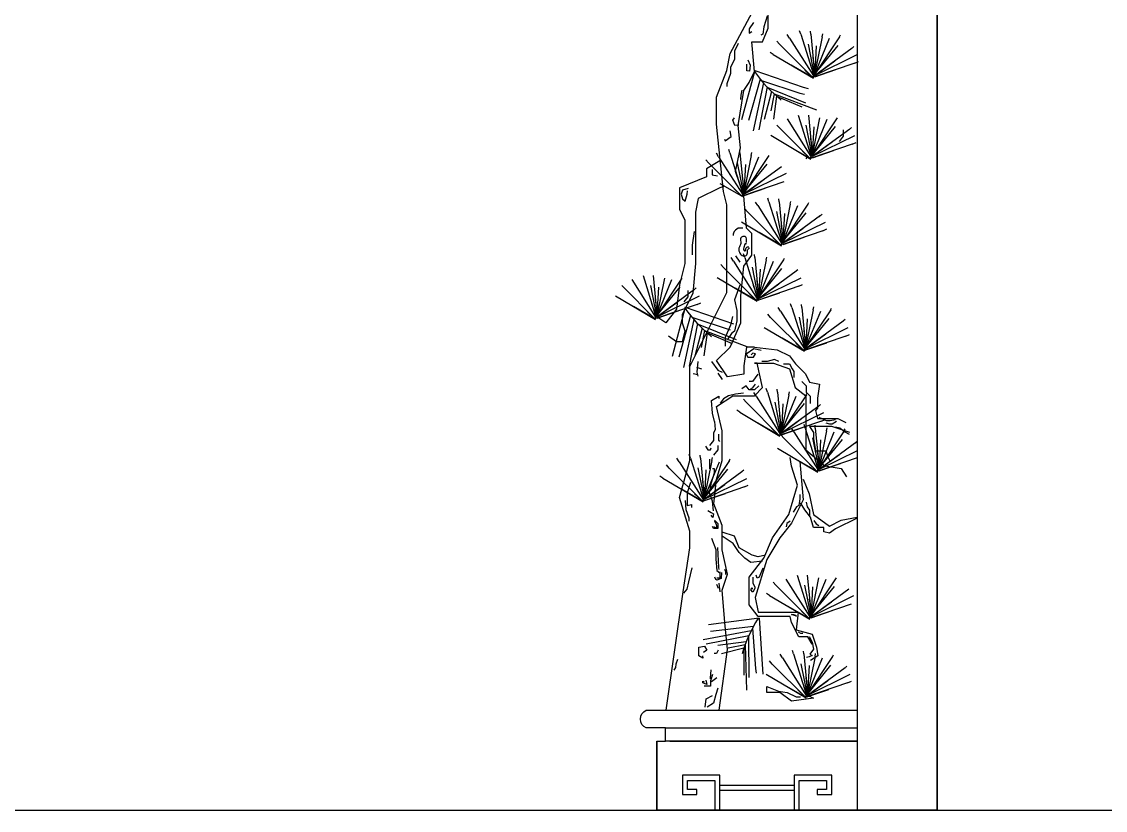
# Model space of a CAD drawing. Extents: x -66030 to 95157, y -13132 to 45879.
# Drawn here: x 23166 to 25316, y 39315 to 40879 of the extents above; entities that cross this region are included whole.
import ezdxf

# ---------------------------------------------------------------- set-up
doc = ezdxf.new("R2010")
doc.units = 0
doc.header["$LTSCALE"] = 100
doc.header["$MEASUREMENT"] = 0
for name, color, linetype in [('3', 11, 'CONTINUOUS'), ('4', 121, 'CONTINUOUS'), ('6', 6, 'CONTINUOUS'), ('7', 105, 'CONTINUOUS')]:
    doc.layers.add(name, color=color, linetype=linetype)

msp = doc.modelspace()

# ---------------------------------------------------------------- linework, layer by layer
at = {"layer": '3', "linetype": 'ByBlock'}
for p, q in [((24645.4, 40890), (24639.1, 40869.2)), ((24618.1, 40877.8), (24609.5, 40864.9)), ((24609.5, 40864.9), (24609.5, 40856.3)), ((24609.5, 40856.3), (24614.9, 40859.5)), ((24637.1, 40854.6), (24632.9, 40852.5)), ((24689.7, 40846.7), (24685.2, 40853.8)), ((24689.7, 40846.7), (24737, 40772.1)), ((24712.1, 40854.2), (24709.7, 40861.3)), ((24712.1, 40854.2), (24737, 40774.6)), ((24732, 40854.2), (24731.5, 40860.1)), ((24732, 40854.2), (24739.5, 40777.1)), ((24789.2, 40849.2), (24739.5, 40774.6)), ((24754.4, 40849.2), (24739.5, 40774.6)), ((24754.4, 40849.2), (24755.7, 40855)), ((24788.9, 40848.9), (24791, 40852.9)), ((24587.9, 40835.8), (24580.4, 40820.7)), ((24669.8, 40834.3), (24664.4, 40840.5)), ((24669.8, 40834.3), (24737, 40767.2)), ((24726.6, 40834.7), (24738.9, 40773.1)), ((24785.3, 40832), (24737.2, 40772.8)), ((24768.7, 40845.9), (24739.5, 40774.6)), ((24814.1, 40826.8), (24739.5, 40772.1)), ((24742.7, 40831.1), (24739.7, 40775.9)), ((24817.6, 40829.9), (24811.6, 40824.8)), ((24580.4, 40804.6), (24572.8, 40788.4)), ((24580.4, 40820.7), (24580.4, 40804.6)), ((24607.3, 40803.5), (24611.6, 40792.7)), ((24657.3, 40814.4), (24651.4, 40818.4)), ((24657.3, 40814.4), (24737, 40767.2)), ((24736, 40807.9), (24739, 40785.8)), ((24823.4, 40813.3), (24739.5, 40772.1)), ((24572.8, 40788.4), (24572.8, 40776.6)), ((24620.8, 40782.3), (24594.7, 40684.3)), ((24605.2, 40781.9), (24605.2, 40794.9)), ((24610.5, 40780.9), (24605.2, 40781.9)), ((24611.6, 40792.7), (24610.5, 40780.9)), ((24620.8, 40782.3), (24716.7, 40749.4)), ((24735.4, 40768.6), (24692.8, 40793.1)), ((24720.3, 40783.1), (24733.6, 40770.4)), ((24729.1, 40799.4), (24736, 40778.6)), ((24781.1, 40783.4), (24739.3, 40769.2)), ((24819.1, 40797), (24739.5, 40769.6)), ((24779.8, 40801.2), (24742.7, 40774)), ((24819.1, 40797), (24826.7, 40800.3)), ((24572.8, 40776.6), (24565.3, 40756.1)), ((24631.5, 40765.5), (24608.2, 40682.9)), ((24634.2, 40762.3), (24710.3, 40737.4)), ((24737.2, 40771), (24736, 40771)), ((24737.2, 40772.8), (24736.3, 40770.4)), ((24736.3, 40770.4), (24736.3, 40769.2)), ((24736.3, 40769.2), (24737.2, 40769.2)), ((24737.2, 40775.3), (24737.2, 40772.8)), ((24737.2, 40769.2), (24737.2, 40771)), ((24738.7, 40770.4), (24737.2, 40768.9)), ((24739.3, 40774.6), (24738.4, 40771.6)), ((24738.4, 40771.6), (24738.7, 40770.4)), ((24565.3, 40756.1), (24565.3, 40750.7)), ((24595.4, 40743.2), (24593.3, 40733.5)), ((24637.8, 40758), (24617.8, 40662.9)), ((24645.1, 40750), (24628.6, 40665)), ((24654.3, 40740.6), (24639.7, 40685.4)), ((24646.4, 40748.6), (24721.7, 40718.3)), ((24716.7, 40749.4), (24726.5, 40746.4)), ((24593.3, 40733.5), (24592.2, 40724.9)), ((24659.2, 40735.9), (24652.6, 40702.5)), ((24664.2, 40731.5), (24657.9, 40685.9)), ((24659.2, 40735.9), (24743.1, 40704.1)), ((24664.2, 40731.5), (24713.9, 40710.5)), ((24710.3, 40737.4), (24719.5, 40735.2)), ((24577.1, 40683.9), (24580.4, 40688.2)), ((24581.4, 40673.2), (24577.1, 40683.9)), ((24589, 40674.2), (24581.4, 40673.2)), ((24684.8, 40686.2), (24732.1, 40611.6)), ((24707.2, 40693.7), (24732.1, 40614.1)), ((24721.8, 40674.2), (24734, 40612.6)), ((24727.1, 40693.7), (24734.6, 40616.6)), ((24749.5, 40688.7), (24734.6, 40614.1)), ((24784.4, 40688.7), (24734.6, 40614.1)), ((24763.8, 40685.4), (24734.6, 40614.1)), ((24573.9, 40651.6), (24571.7, 40662.4)), ((24652.5, 40653.9), (24732.1, 40606.6)), ((24664.9, 40673.8), (24732.1, 40606.6)), ((24780.4, 40671.5), (24732.4, 40612.3)), ((24809.3, 40666.3), (24734.6, 40611.6)), ((24818.5, 40652.8), (24734.6, 40611.6)), ((24737.8, 40670.6), (24734.9, 40615.4)), ((24796.4, 40664.4), (24796.4, 40651.9)), ((24812.8, 40669.4), (24806.7, 40664.3)), ((24560.9, 40646.2), (24562, 40643)), ((24562, 40643), (24573.9, 40651.6)), ((24730.6, 40608.1), (24687.9, 40632.6)), ((24724.2, 40638.9), (24731.2, 40618.1)), ((24731.2, 40647.3), (24734.2, 40625.3)), ((24814.3, 40636.5), (24734.6, 40609.1)), ((24775, 40640.7), (24737.8, 40613.5)), ((24796.4, 40651.9), (24788, 40641.4)), ((24814.3, 40636.5), (24821.9, 40639.8)), ((24549.1, 40611.4), (24544.7, 40618.4)), ((24549.1, 40611.4), (24596.4, 40536.8)), ((24571.5, 40618.9), (24569.2, 40626)), ((24571.5, 40618.9), (24596.4, 40539.3)), ((24591.4, 40618.9), (24590.9, 40624.8)), ((24591.4, 40618.9), (24598.9, 40541.8)), ((24648.7, 40613.9), (24598.9, 40539.3)), ((24613.9, 40613.9), (24598.9, 40539.3)), ((24628.1, 40610.6), (24598.9, 40539.3)), ((24613.9, 40613.9), (24615.1, 40619.6)), ((24715.4, 40622.6), (24728.7, 40609.9)), ((24723, 40607.2), (24725.1, 40611.1)), ((24732.4, 40610.5), (24731.2, 40610.5)), ((24732.4, 40612.3), (24731.5, 40609.9)), ((24731.5, 40609.9), (24731.5, 40608.7)), ((24732.4, 40614.7), (24732.4, 40612.3)), ((24732.4, 40608.7), (24732.4, 40610.5)), ((24733.9, 40609.9), (24732.4, 40608.4)), ((24734.5, 40614.1), (24733.6, 40611.1)), ((24733.6, 40611.1), (24733.9, 40609.9)), ((24776.2, 40622.9), (24734.5, 40608.7)), ((24529.2, 40599), (24523.8, 40605.1)), ((24529.2, 40599), (24596.4, 40531.8)), ((24586.1, 40599.4), (24598.3, 40537.8)), ((24644.8, 40596.7), (24596.7, 40537.5)), ((24673.6, 40591.5), (24598.9, 40536.8)), ((24602.1, 40595.8), (24599.2, 40540.6)), ((24731.5, 40608.7), (24732.4, 40608.7)), ((24536.3, 40585.9), (24536.3, 40575.4)), ((24536.3, 40575.4), (24546.7, 40573.4)), ((24595.5, 40572.5), (24598.5, 40550.5)), ((24682.8, 40578), (24598.9, 40536.8)), ((24594.9, 40533.3), (24552.2, 40557.7)), ((24579.8, 40547.8), (24593.1, 40535.1)), ((24588.5, 40564.1), (24595.5, 40543.2)), ((24640.5, 40548.1), (24598.8, 40533.9)), ((24678.6, 40561.7), (24598.9, 40534.3)), ((24639.3, 40565.9), (24602.1, 40538.7)), ((24596.7, 40535.7), (24595.5, 40535.7)), ((24596.7, 40537.5), (24595.8, 40535.1)), ((24595.8, 40535.1), (24595.8, 40533.9)), ((24595.8, 40533.9), (24596.7, 40533.9)), ((24596.7, 40539.9), (24596.7, 40537.5)), ((24596.7, 40533.9), (24596.7, 40535.7)), ((24598.2, 40535.1), (24596.7, 40533.6)), ((24598.8, 40539.3), (24597.9, 40536.3)), ((24597.9, 40536.3), (24598.2, 40535.1)), ((24649, 40521.9), (24646.6, 40529.1)), ((24668.9, 40521.9), (24668.4, 40527.8)), ((24606.7, 40502), (24601.3, 40508.2)), ((24626.6, 40514.5), (24622.2, 40521.5)), ((24626.6, 40514.5), (24673.9, 40439.9)), ((24649, 40521.9), (24673.9, 40442.3)), ((24663.6, 40502.5), (24675.8, 40440.9)), ((24668.9, 40521.9), (24676.4, 40444.8)), ((24691.3, 40517), (24676.4, 40442.3)), ((24726.2, 40517), (24676.4, 40442.3)), ((24705.6, 40513.7), (24676.4, 40442.3)), ((24691.3, 40517), (24692.6, 40522.7)), ((24725.8, 40516.7), (24728, 40520.6)), ((24594.2, 40482.1), (24673.9, 40434.9)), ((24606.7, 40502), (24673.9, 40434.9)), ((24722.2, 40499.8), (24674.1, 40440.6)), ((24751.1, 40494.6), (24676.4, 40439.9)), ((24760.3, 40481), (24676.4, 40439.9)), ((24679.6, 40498.9), (24676.6, 40443.6)), ((24754.6, 40497.6), (24748.5, 40492.5)), ((24500.9, 40463), (24496.7, 40435.9)), ((24672.3, 40436.3), (24629.7, 40460.8)), ((24666, 40467.1), (24672.9, 40446.3)), ((24672.9, 40475.6), (24676, 40453.6)), ((24756, 40464.7), (24676.4, 40437.4)), ((24716.8, 40469), (24679.6, 40441.8)), ((24756, 40464.7), (24763.6, 40468.1)), ((24657.2, 40450.8), (24670.5, 40438.2)), ((24674.1, 40438.8), (24672.9, 40438.8)), ((24674.1, 40440.6), (24673.2, 40438.2)), ((24673.2, 40438.2), (24673.2, 40436.9)), ((24674.1, 40443), (24674.1, 40440.6)), ((24674.1, 40436.9), (24674.1, 40438.8)), ((24675.7, 40438.2), (24674.1, 40436.6)), ((24676.3, 40442.4), (24675.4, 40439.4)), ((24675.4, 40439.4), (24675.7, 40438.2)), ((24718, 40451.1), (24676.3, 40436.9)), ((24496.7, 40435.9), (24496.7, 40417.1)), ((24600.9, 40411.6), (24598.5, 40418.8)), ((24620.8, 40411.6), (24620.3, 40417.5)), ((24673.2, 40436.9), (24674.1, 40436.9)), ((24558.5, 40391.7), (24553.2, 40397.9)), ((24578.5, 40404.2), (24574, 40411.2)), ((24578.5, 40404.2), (24625.8, 40329.6)), ((24582.8, 40415), (24591.2, 40402.5)), ((24600.9, 40411.6), (24625.8, 40332)), ((24620.8, 40411.6), (24628.3, 40334.5)), ((24643.2, 40406.7), (24628.3, 40332)), ((24678, 40406.7), (24628.3, 40332)), ((24657.5, 40403.4), (24628.3, 40332)), ((24643.2, 40406.7), (24644.5, 40412.4)), ((24677.7, 40406.4), (24679.8, 40410.3)), ((24399.2, 40375.6), (24424.1, 40296)), ((24419.1, 40375.6), (24426.6, 40298.5)), ((24558.5, 40391.7), (24625.8, 40324.6)), ((24615.4, 40392.2), (24627.7, 40330.6)), ((24674.1, 40389.5), (24626, 40330.3)), ((24702.9, 40384.3), (24628.3, 40329.6)), ((24631.5, 40388.6), (24628.5, 40333.3)), ((24706.4, 40387.3), (24700.4, 40382.2)), ((24356.9, 40355.7), (24424.1, 40288.6)), ((24376.8, 40368.2), (24424.1, 40293.5)), ((24413.8, 40356.2), (24426, 40294.6)), ((24472.4, 40353.4), (24424.3, 40294.3)), ((24476.4, 40370.6), (24426.6, 40296)), ((24441.5, 40370.6), (24426.6, 40296)), ((24455.8, 40367.3), (24426.6, 40296)), ((24429.8, 40352.5), (24426.8, 40297.3)), ((24546.1, 40371.8), (24625.8, 40324.6)), ((24591.2, 40356.7), (24580.8, 40327.6)), ((24617.9, 40356.8), (24624.8, 40336)), ((24624.8, 40365.3), (24627.8, 40343.3)), ((24712.2, 40370.7), (24628.3, 40329.6)), ((24707.9, 40354.4), (24628.3, 40327.1)), ((24668.6, 40358.7), (24631.5, 40331.5)), ((24707.9, 40354.4), (24715.5, 40357.8)), ((24344.4, 40335.8), (24424.1, 40288.6)), ((24501.3, 40348.3), (24426.6, 40293.5)), ((24510.5, 40334.7), (24426.6, 40293.5)), ((24488.3, 40333.8), (24480, 40323.4)), ((24488.3, 40346.3), (24488.3, 40333.8)), ((24504.7, 40351.3), (24498.7, 40346.2)), ((24624.2, 40326), (24581.6, 40350.5)), ((24609.1, 40340.5), (24622.4, 40327.9)), ((24626, 40330.3), (24625.1, 40327.9)), ((24626, 40332.7), (24626, 40330.3)), ((24628.1, 40332.1), (24627.2, 40329.1)), ((24669.9, 40340.8), (24628.1, 40326.6)), ((24422.5, 40290), (24379.9, 40314.5)), ((24416.2, 40320.8), (24423.1, 40300)), ((24423.1, 40329.3), (24426.1, 40307.2)), ((24506.2, 40318.4), (24426.6, 40291.1)), ((24467, 40322.6), (24429.8, 40295.5)), ((24482.7, 40313), (24456.6, 40215)), ((24482.7, 40313), (24578.7, 40280.1)), ((24506.2, 40318.4), (24513.8, 40321.7)), ((24580.8, 40327.6), (24584.9, 40306.7)), ((24626, 40328.5), (24624.8, 40328.5)), ((24625.1, 40327.9), (24625.1, 40326.6)), ((24625.1, 40326.6), (24626, 40326.6)), ((24626, 40326.6), (24626, 40328.5)), ((24627.5, 40327.9), (24626, 40326.3)), ((24627.2, 40329.1), (24627.5, 40327.9)), ((24671.9, 40305.2), (24667.4, 40312.2)), ((24694.3, 40312.6), (24691.9, 40319.8)), ((24694.3, 40312.6), (24719.2, 40233.1)), ((24714.2, 40312.6), (24713.7, 40318.6)), ((24714.2, 40312.6), (24721.7, 40235.6)), ((24736.6, 40307.7), (24737.9, 40313.4)), ((24771.1, 40307.4), (24773.3, 40311.3)), ((24407.4, 40304.5), (24420.7, 40291.8)), ((24424.3, 40292.4), (24423.1, 40292.4)), ((24424.3, 40294.3), (24423.4, 40291.8)), ((24423.4, 40291.8), (24423.4, 40290.6)), ((24423.4, 40290.6), (24424.3, 40290.6)), ((24424.3, 40296.7), (24424.3, 40294.3)), ((24424.3, 40290.6), (24424.3, 40292.4)), ((24425.8, 40291.8), (24424.3, 40290.3)), ((24426.4, 40296.1), (24425.5, 40293)), ((24425.5, 40293), (24425.8, 40291.8)), ((24468.2, 40304.8), (24426.4, 40290.6)), ((24493.5, 40296.2), (24470.2, 40213.6)), ((24499.8, 40288.7), (24479.7, 40193.5)), ((24496.2, 40292.9), (24572.3, 40268.1)), ((24576.6, 40294.2), (24572.4, 40277.6)), ((24584.9, 40306.7), (24584.9, 40285.9)), ((24652, 40292.8), (24646.6, 40298.9)), ((24652, 40292.8), (24719.2, 40225.6)), ((24671.9, 40305.2), (24719.2, 40230.6)), ((24708.9, 40293.2), (24721.1, 40231.6)), ((24767.5, 40290.5), (24719.4, 40231.3)), ((24771.5, 40307.7), (24721.7, 40233.1)), ((24736.6, 40307.7), (24721.7, 40233.1)), ((24750.9, 40304.4), (24721.7, 40233.1)), ((24724.9, 40289.6), (24721.9, 40234.4)), ((24799.9, 40288.4), (24793.8, 40283.2)), ((24507, 40280.7), (24490.5, 40195.7)), ((24516.2, 40271.3), (24501.7, 40216.1)), ((24508.3, 40279.3), (24583.6, 40248.9)), ((24521.2, 40266.6), (24514.5, 40233.2)), ((24521.2, 40266.6), (24605, 40234.8)), ((24572.4, 40277.6), (24562, 40252.6)), ((24584.9, 40285.9), (24580.8, 40265.1)), ((24639.5, 40272.9), (24719.2, 40225.6)), ((24718.2, 40266.3), (24721.3, 40244.3)), ((24796.4, 40285.3), (24721.7, 40230.6)), ((24805.6, 40271.8), (24721.7, 40230.6)), ((24526.1, 40262.1), (24519.9, 40216.6)), ((24526.1, 40262.1), (24575.8, 40241.2)), ((24562, 40252.6), (24562, 40235.9)), ((24574.5, 40260.9), (24566.2, 40248.4)), ((24580.8, 40265.1), (24574.5, 40260.9)), ((24717.6, 40227.1), (24675, 40251.5)), ((24711.3, 40257.9), (24718.2, 40237)), ((24801.3, 40255.4), (24721.7, 40228.1)), ((24762.1, 40259.7), (24724.9, 40232.5)), ((24801.3, 40255.4), (24808.9, 40258.8)), ((24619.2, 40230.5), (24603.8, 40219.5)), ((24633.5, 40227.2), (24619.2, 40230.5)), ((24702.5, 40241.6), (24715.8, 40228.9)), ((24719.4, 40229.5), (24718.2, 40229.5)), ((24719.4, 40231.3), (24718.5, 40228.9)), ((24718.5, 40228.9), (24718.5, 40227.7)), ((24718.5, 40227.7), (24719.4, 40227.7)), ((24719.4, 40233.7), (24719.4, 40231.3)), ((24719.4, 40227.7), (24719.4, 40229.5)), ((24721, 40228.9), (24719.4, 40227.4)), ((24721.6, 40233.1), (24720.7, 40230.1)), ((24720.7, 40230.1), (24721, 40228.9)), ((24763.3, 40241.9), (24721.6, 40227.7)), ((24507.8, 40205), (24505.7, 40184.2)), ((24534.9, 40205), (24547.4, 40188.4)), ((24603.8, 40219.5), (24607.1, 40214)), ((24607.1, 40214), (24618.1, 40214)), ((24617, 40221.7), (24613.7, 40218.4)), ((24622.5, 40220.6), (24617, 40221.7)), ((24618.1, 40214), (24622.5, 40220.6)), ((24498.9, 40181.8), (24508.1, 40179.5)), ((24505.3, 40193.8), (24515, 40190.8)), ((24505.7, 40184.2), (24507.8, 40175.9)), ((24547.4, 40188.4), (24555.8, 40184.2)), ((24547.4, 40182.1), (24555.8, 40169.6)), ((24677.5, 40200.8), (24689.6, 40200.8)), ((24689.6, 40200.8), (24695.1, 40190.9)), ((24695.1, 40190.9), (24698.4, 40185.4)), ((24698.4, 40185.4), (24698.4, 40173.3)), ((24621.4, 40160.1), (24615.9, 40152.4)), ((24568.6, 40137), (24558.7, 40131.5)), ((24582.9, 40140.3), (24568.6, 40137)), ((24598.3, 40142.5), (24582.9, 40140.3)), ((24603.7, 40157.1), (24595.4, 40150.9)), ((24610, 40148.8), (24603.7, 40157.1)), ((24620.4, 40148.8), (24610, 40148.8)), ((24615.9, 40152.4), (24612.6, 40151.3)), ((24623.5, 40136.8), (24619.1, 40143.9)), ((24628.8, 40157.1), (24620.4, 40148.8)), ((24623.5, 40136.8), (24670.8, 40062.2)), ((24645.9, 40144.3), (24643.6, 40151.4)), ((24645.9, 40144.3), (24670.8, 40064.7)), ((24665.8, 40144.3), (24665.3, 40150.2)), ((24665.8, 40144.3), (24673.3, 40067.2)), ((24723.1, 40139.3), (24673.3, 40064.7)), ((24688.3, 40139.3), (24673.3, 40064.7)), ((24688.3, 40139.3), (24689.5, 40145.1)), ((24722.8, 40139), (24724.9, 40143)), ((24534.9, 40128), (24549.5, 40136.3)), ((24537, 40103), (24534.9, 40128)), ((24549.5, 40136.3), (24549.5, 40132.1)), ((24558.7, 40131.5), (24552.1, 40122.7)), ((24603.6, 40124.4), (24598.2, 40130.6)), ((24603.6, 40124.4), (24670.8, 40057.3)), ((24660.5, 40124.8), (24672.7, 40063.2)), ((24719.1, 40122.1), (24671.1, 40062.9)), ((24702.5, 40136), (24673.3, 40064.7)), ((24748, 40116.9), (24673.3, 40062.2)), ((24676.5, 40121.2), (24673.6, 40066)), ((24751.5, 40120), (24745.4, 40114.9)), ((24541.2, 40086.3), (24537, 40103)), ((24591.2, 40104.5), (24585.2, 40108.5)), ((24591.2, 40104.5), (24670.8, 40057.3)), ((24669.9, 40098), (24672.9, 40075.9)), ((24757.2, 40103.4), (24673.3, 40062.2)), ((24747.6, 40094.6), (24762.2, 40088.4)), ((24669.3, 40058.7), (24626.6, 40083.2)), ((24654.2, 40073.2), (24667.5, 40060.5)), ((24662.9, 40089.5), (24669.9, 40068.7)), ((24714.9, 40073.5), (24673.2, 40059.3)), ((24753, 40087.1), (24673.3, 40059.7)), ((24713.7, 40091.3), (24676.5, 40064.1)), ((24698.5, 40065.6), (24694.1, 40072.6)), ((24720.9, 40073), (24718.5, 40080.2)), ((24720.9, 40073), (24745.8, 39993.4)), ((24740.8, 40073), (24740.3, 40078.9)), ((24740.8, 40073), (24748.3, 39995.9)), ((24753, 40087.1), (24760.6, 40090.4)), ((24762.2, 40088.4), (24770.6, 40088.4)), ((24769.9, 40081), (24762.2, 40083.2)), ((24763.2, 40068.1), (24764.5, 40073.8)), ((24774.3, 40081), (24769.9, 40081)), ((24770.6, 40088.4), (24781, 40090.5)), ((24783.1, 40086.5), (24774.3, 40081)), ((24781, 40075.9), (24789.3, 40073.8)), ((24789.3, 40073.8), (24799.7, 40065.5)), ((24539.1, 40063.4), (24539.1, 40048.8)), ((24548.8, 40061.2), (24548.8, 40049.1)), ((24671.1, 40061.1), (24669.9, 40061.1)), ((24671.1, 40062.9), (24670.2, 40060.5)), ((24670.2, 40060.5), (24670.2, 40059.3)), ((24670.2, 40059.3), (24671.1, 40059.3)), ((24671.1, 40065.4), (24671.1, 40062.9)), ((24671.1, 40059.3), (24671.1, 40061.1)), ((24672.6, 40060.5), (24671.1, 40059)), ((24673.2, 40064.8), (24672.3, 40061.7)), ((24672.3, 40061.7), (24672.6, 40060.5)), ((24678.6, 40053.1), (24673.2, 40059.3)), ((24678.6, 40053.1), (24745.8, 39986)), ((24698.5, 40065.6), (24745.8, 39991)), ((24735.5, 40053.6), (24747.7, 39992)), ((24794.1, 40050.9), (24746.1, 39991.7)), ((24798.1, 40068.1), (24748.3, 39993.4)), ((24763.2, 40068.1), (24748.3, 39993.4)), ((24777.5, 40064.8), (24748.3, 39993.4)), ((24797.7, 40067.8), (24799.9, 40071.7)), ((24799.7, 40065.5), (24808.1, 40061.3)), ((24523.3, 40037.1), (24527.5, 40030.1)), ((24527.5, 40030.1), (24533.1, 40030.1)), ((24539.1, 40048.8), (24530.8, 40038.4)), ((24533.1, 40030.1), (24534.5, 40034.3)), ((24547.4, 40030.1), (24539.1, 40019.6)), ((24547.4, 40038.4), (24547.4, 40030.1)), ((24548.8, 40049.1), (24551, 40046.9)), ((24666.1, 40033.2), (24745.8, 39986)), ((24823, 40045.7), (24748.3, 39991)), ((24751.5, 40050), (24748.5, 39994.7)), ((24823.8, 40046.5), (24820.4, 40043.6)), ((24470.9, 40006.3), (24466.5, 40013.4)), ((24493.3, 40013.8), (24490.9, 40020.9)), ((24493.3, 40013.8), (24518.2, 39934.2)), ((24513.2, 40013.8), (24512.7, 40019.7)), ((24513.2, 40013.8), (24520.7, 39936.7)), ((24570.5, 40008.8), (24520.7, 39934.2)), ((24535.6, 40008.8), (24520.7, 39934.2)), ((24530.8, 40011.3), (24530.8, 40003)), ((24535.6, 40008.8), (24536.9, 40014.6)), ((24570.2, 40008.5), (24572.3, 40012.5)), ((24744.2, 39987.4), (24701.6, 40011.9)), ((24737.9, 40018.2), (24744.8, 39997.4)), ((24744.8, 40026.7), (24747.9, 40004.7)), ((24823.8, 40028), (24748.3, 39991)), ((24823.8, 40014.4), (24748.3, 39988.5)), ((24788.7, 40020.1), (24751.5, 39992.9)), ((24451, 39993.9), (24445.6, 40000.1)), ((24451, 39993.9), (24518.2, 39926.8)), ((24470.9, 40006.3), (24518.2, 39931.7)), ((24507.9, 39994.3), (24520.1, 39932.7)), ((24566.5, 39991.6), (24518.5, 39932.4)), ((24549.9, 40005.5), (24520.7, 39934.2)), ((24595.4, 39986.4), (24520.7, 39931.7)), ((24523.9, 39990.7), (24520.9, 39935.5)), ((24530.8, 40003), (24530.8, 39992.6)), ((24541.2, 39992.6), (24537, 39992.6)), ((24541.2, 39984.2), (24541.2, 39992.6)), ((24598.9, 39989.5), (24592.8, 39984.4)), ((24729.1, 40001.9), (24742.4, 39989.3)), ((24746.1, 39989.9), (24744.8, 39989.9)), ((24746.1, 39991.7), (24745.1, 39989.3)), ((24745.1, 39989.3), (24745.1, 39988)), ((24745.1, 39988), (24746.1, 39988)), ((24746.1, 39994.1), (24746.1, 39991.7)), ((24746.1, 39988), (24746.1, 39989.9)), ((24747.6, 39989.3), (24746.1, 39987.7)), ((24748.2, 39993.5), (24747.3, 39990.5)), ((24747.3, 39990.5), (24747.6, 39989.3)), ((24789.9, 40002.2), (24748.2, 39988)), ((24438.5, 39974), (24432.6, 39978)), ((24438.5, 39974), (24518.2, 39926.8)), ((24493.2, 39965.5), (24487, 39944.6)), ((24517.2, 39967.5), (24520.3, 39945.4)), ((24604.6, 39972.9), (24520.7, 39931.7)), ((24530.8, 39944.6), (24534.9, 39965.5)), ((24534.9, 39965.5), (24541.2, 39984.2)), ((24516.6, 39928.2), (24474, 39952.7)), ((24487, 39944.6), (24487, 39928)), ((24510.3, 39959), (24517.2, 39938.2)), ((24600.4, 39956.6), (24520.7, 39929.2)), ((24561.1, 39960.8), (24523.9, 39933.7)), ((24537, 39928), (24530.8, 39944.6)), ((24600.4, 39956.6), (24607.9, 39959.9)), ((24482.4, 39929.3), (24483.9, 39911.9)), ((24487, 39928), (24487, 39919.6)), ((24487, 39919.6), (24495.3, 39921.7)), ((24495.3, 39921.7), (24495.3, 39915.5)), ((24501.5, 39942.7), (24514.8, 39930)), ((24518.5, 39930.6), (24517.2, 39930.6)), ((24518.5, 39932.4), (24517.6, 39930)), ((24517.6, 39930), (24517.6, 39928.8)), ((24517.6, 39928.8), (24518.5, 39928.8)), ((24518.5, 39934.9), (24518.5, 39932.4)), ((24518.5, 39928.8), (24518.5, 39930.6)), ((24520, 39930), (24518.5, 39928.5)), ((24520.6, 39934.3), (24519.7, 39931.2)), ((24519.7, 39931.2), (24520, 39930)), ((24562.3, 39943), (24520.6, 39928.8)), ((24539.1, 39909.2), (24537, 39928)), ((24710.5, 39932.6), (24708.3, 39919.4)), ((24710.5, 39941.4), (24710.5, 39932.6)), ((24722.6, 39926), (24724.8, 39917.2)), ((24483.9, 39911.9), (24490, 39895.3)), ((24527.5, 39910), (24534.5, 39905.8)), ((24534.5, 39905.8), (24538.7, 39903)), ((24537.3, 39896), (24534.5, 39900.2)), ((24538.7, 39903), (24537.3, 39896)), ((24703.9, 39917.2), (24697.3, 39906.2)), ((24708.3, 39919.4), (24703.9, 39917.2)), ((24724.8, 39917.2), (24729.2, 39910.6)), ((24729.2, 39910.6), (24729.2, 39899.6)), ((24490, 39895.3), (24490, 39888.5)), ((24540.6, 39889.3), (24544.3, 39881.8)), ((24541.2, 39890.5), (24547.4, 39884.2)), ((24544.3, 39881.8), (24545.8, 39875)), ((24547.4, 39884.2), (24547.4, 39873.8)), ((24684.1, 39884.2), (24683, 39877.6)), ((24690.7, 39888.6), (24684.1, 39884.2)), ((24738, 39889.7), (24742.4, 39883.1)), ((24742.4, 39883.1), (24747.9, 39879.8)), ((24539.1, 39873.8), (24537, 39878)), ((24547.4, 39873.8), (24539.1, 39873.8)), ((24545.8, 39875), (24539.8, 39877.2)), ((24534.9, 39855.1), (24543.3, 39832.2)), ((24546.6, 39836.5), (24548.9, 39796.5)), ((24543.3, 39832.2), (24543.3, 39813.4)), ((24496, 39795.8), (24489.2, 39768.6)), ((24543.3, 39813.4), (24545.3, 39790.5)), ((24548.9, 39796.5), (24549.6, 39792.8)), ((24563.2, 39788.2), (24561.7, 39792.8)), ((24636.5, 39795.5), (24629.5, 39777.3)), ((24542.1, 39775.4), (24541.3, 39777.7)), ((24544.3, 39773.2), (24542.1, 39775.4)), ((24545.8, 39771.6), (24544.3, 39773.2)), ((24545.3, 39790.5), (24551.6, 39786.3)), ((24551.6, 39775.9), (24545.3, 39775.9)), ((24554.1, 39774.7), (24545.8, 39771.6)), ((24551.6, 39788.4), (24551.6, 39775.9)), ((24554.9, 39786.7), (24554.1, 39774.7)), ((24563.2, 39783), (24563.2, 39788.2)), ((24617, 39777.3), (24617, 39766.1)), ((24625.3, 39775.9), (24623.9, 39781.5)), ((24629.5, 39777.3), (24625.3, 39775.9)), ((24682.6, 39773.8), (24729.9, 39699.2)), ((24705, 39781.3), (24729.9, 39701.7)), ((24725, 39781.3), (24732.4, 39704.2)), ((24782.2, 39776.3), (24732.4, 39701.7)), ((24747.4, 39776.3), (24732.4, 39701.7)), ((24761.6, 39773), (24732.4, 39701.7)), ((24486.2, 39753.5), (24479.4, 39746)), ((24489.2, 39768.6), (24486.2, 39753.5)), ((24544.7, 39763.7), (24547.9, 39755.8)), ((24549.5, 39765.5), (24551.6, 39748.8)), ((24612.8, 39752.2), (24615.6, 39756.4)), ((24617, 39748), (24612.8, 39752.2)), ((24615.6, 39756.4), (24615.6, 39753.6)), ((24617, 39766.1), (24621.2, 39757.8)), ((24621.2, 39755), (24617, 39748)), ((24621.2, 39757.8), (24621.2, 39755)), ((24662.7, 39761.4), (24657.3, 39767.6)), ((24662.7, 39761.4), (24729.9, 39694.2)), ((24719.6, 39761.8), (24731.9, 39700.2)), ((24778.3, 39759.1), (24730.2, 39699.9)), ((24807.1, 39753.9), (24732.4, 39699.2)), ((24735.6, 39758.2), (24732.7, 39703)), ((24650.3, 39741.5), (24644.3, 39745.5)), ((24650.3, 39741.5), (24729.9, 39694.2)), ((24729, 39734.9), (24732, 39712.9)), ((24816.4, 39740.4), (24732.4, 39699.2)), ((24772.8, 39728.3), (24735.6, 39701.1)), ((24728.4, 39695.7), (24685.8, 39720.1)), ((24713.3, 39710.2), (24726.6, 39697.5)), ((24722, 39726.5), (24729, 39705.7)), ((24774, 39710.5), (24732.3, 39696.3)), ((24812.1, 39724.1), (24732.4, 39696.7)), ((24629.7, 39696.3), (24529.1, 39683.1)), ((24629.7, 39696.3), (24635.9, 39595.1)), ((24693.9, 39703.3), (24698, 39703.3)), ((24703.6, 39700.5), (24693.9, 39703.3)), ((24699.4, 39703.3), (24703.6, 39700.5)), ((24730.2, 39698.1), (24729, 39698.1)), ((24730.2, 39699.9), (24729.3, 39697.5)), ((24729.3, 39697.5), (24729.3, 39696.3)), ((24729.3, 39696.3), (24730.2, 39696.3)), ((24730.2, 39702.3), (24730.2, 39699.9)), ((24730.2, 39696.3), (24730.2, 39698.1)), ((24731.7, 39697.5), (24730.2, 39696)), ((24732.3, 39701.7), (24731.4, 39698.7)), ((24731.4, 39698.7), (24731.7, 39697.5)), ((24613.7, 39671.3), (24518.1, 39653.5)), ((24618.2, 39680), (24533, 39670)), ((24616.3, 39676.3), (24622.3, 39596.4)), ((24712, 39665.6), (24707.8, 39668.4)), ((24716.2, 39665.6), (24712, 39665.6)), ((24609.1, 39661.5), (24524.2, 39644.4)), ((24603.9, 39649.4), (24547.3, 39641.9)), ((24601.5, 39643.1), (24568, 39636.5)), ((24601.5, 39643.1), (24604.1, 39553.4)), ((24608.3, 39659.8), (24609, 39578.6)), ((24728.8, 39660), (24734.4, 39648.8)), ((24734.4, 39648.8), (24737.2, 39634.8)), ((24509.6, 39638.9), (24520.9, 39640.4)), ((24509.6, 39621.6), (24509.6, 39638.9)), ((24517.9, 39617.1), (24509.6, 39621.6)), ((24517.2, 39621.6), (24517.9, 39617.1)), ((24525.5, 39632.9), (24519.4, 39628.4)), ((24520.9, 39640.4), (24525.5, 39632.9)), ((24544.7, 39626.3), (24540.1, 39626.3)), ((24547.9, 39632.9), (24544.7, 39626.3)), ((24599.2, 39636.8), (24554.8, 39625.2)), ((24599.2, 39636.8), (24598.8, 39582.9)), ((24675.5, 39617.7), (24671.1, 39624.8)), ((24697.9, 39625.2), (24695.6, 39632.3)), ((24697.9, 39625.2), (24722.8, 39545.6)), ((24717.9, 39625.2), (24717.4, 39631.1)), ((24717.9, 39625.2), (24725.3, 39548.1)), ((24734.4, 39622.3), (24728.8, 39619.5)), ((24737.2, 39634.8), (24730.2, 39625.1)), ((24730.2, 39625.1), (24734.4, 39622.3)), ((24740.3, 39620.2), (24741.5, 39626)), ((24774.8, 39619.9), (24776.9, 39623.8)), ((24464.3, 39605), (24463.6, 39598.2)), ((24467.3, 39614), (24464.3, 39605)), ((24655.6, 39605.3), (24650.2, 39611.5)), ((24655.6, 39605.3), (24722.8, 39538.1)), ((24675.5, 39617.7), (24722.8, 39543.1)), ((24712.5, 39605.7), (24724.8, 39544.1)), ((24771.2, 39603), (24723.1, 39543.8)), ((24728.8, 39619.5), (24723.2, 39618.1)), ((24775.1, 39620.2), (24725.3, 39545.6)), ((24740.3, 39620.2), (24725.3, 39545.6)), ((24754.5, 39616.9), (24725.3, 39545.6)), ((24728.5, 39602.1), (24725.6, 39546.9)), ((24803.5, 39600.9), (24797.5, 39595.8)), ((24463.6, 39598.2), (24460.5, 39592.9)), ((24533.5, 39593.6), (24532.2, 39577.3)), ((24537, 39584.3), (24532.8, 39571.8)), ((24545.3, 39578), (24534.9, 39569.7)), ((24622.3, 39596.4), (24623.8, 39587.1)), ((24635.9, 39595.1), (24636.8, 39584.9)), ((24643.2, 39585.4), (24722.8, 39538.1)), ((24721.9, 39578.8), (24724.9, 39556.8)), ((24800, 39597.8), (24725.3, 39543.1)), ((24809.3, 39584.3), (24725.3, 39543.1)), ((24517.9, 39571.1), (24520.2, 39570.3)), ((24517.9, 39568), (24517.9, 39571.1)), ((24525.5, 39565), (24517.9, 39568)), ((24532.8, 39561.4), (24520.3, 39561.4)), ((24524, 39573.3), (24525.5, 39565)), ((24532.2, 39577.3), (24532.2, 39576)), ((24532.8, 39571.8), (24532.8, 39561.4)), ((24547.4, 39557.2), (24543.3, 39544.7)), ((24721.3, 39539.6), (24678.7, 39564.1)), ((24714.9, 39570.4), (24721.9, 39549.6)), ((24805, 39568), (24725.3, 39540.6)), ((24765.7, 39572.2), (24728.5, 39545)), ((24805, 39568), (24812.6, 39571.3)), ((24522.4, 39519.7), (24524.5, 39536.4)), ((24524.5, 39536.4), (24537, 39542.6)), ((24543.3, 39544.7), (24539.1, 39528)), ((24706.2, 39554.1), (24719.5, 39541.4)), ((24723.1, 39542), (24721.9, 39542)), ((24723.1, 39543.8), (24722.2, 39541.4)), ((24722.2, 39541.4), (24722.2, 39540.2)), ((24722.2, 39540.2), (24723.1, 39540.2)), ((24723.1, 39546.2), (24723.1, 39543.8)), ((24723.1, 39540.2), (24723.1, 39542)), ((24724.6, 39541.4), (24723.1, 39539.9)), ((24725.2, 39545.6), (24724.3, 39542.6)), ((24724.3, 39542.6), (24724.6, 39541.4)), ((24766.9, 39554.4), (24725.2, 39540.2)), ((24539.1, 39528), (24526.6, 39519.7))]:
    msp.add_line(p, q, dxfattribs=at)
at = {"layer": '3', "color": 2}
msp.add_line((-66009.4, 39315.3), (95156.9, 39315.3), dxfattribs=at)
at = {"layer": '3', "linetype": 'ByBlock'}
for points in [[(24488.4, 40548.3), (24477.2, 40544.8), (24474.6, 40537.1), (24477.2, 40527.6), (24482.4, 40523.3), (24486.7, 40537.1), (24487.6, 40544)], [(24541.2, 40086.3), (24542.3, 40070.1), (24539.1, 40063.4)], [(24725.8, 39543.2), (24737.4, 39537.4), (24693.9, 39531.6), (24670.8, 39549), (24644.7, 39549), (24644.7, 39560.5), (24667.9, 39551.8), (24685.2, 39549), (24702.6, 39540.3), (24711.3, 39540.3)], [(24551.5, 39315.2), (24551.5, 39384.6), (24477.1, 39384.6), (24477.1, 39346.7), (24506.1, 39346.7), (24506.1, 39356.7), (24487.1, 39356.7), (24487.1, 39374.6), (24541.5, 39374.6), (24541.5, 39315.2)], [(24709, 39315.2), (24709, 39374.6), (24763.4, 39374.6), (24763.4, 39356.7), (24744.4, 39356.7), (24744.4, 39346.7), (24773.4, 39346.7), (24773.4, 39384.6), (24699, 39384.6), (24699, 39315.2)], [(24699, 39364.7), (24551.5, 39364.7)], [(24699, 39354.7), (24551.5, 39354.7)]]:
    msp.add_lwpolyline(points, dxfattribs=at)
for centre, start, end in [((24857, 40949), 215.4801, 230.8153), ((24718.9, 40479.7), 215.4801, 230.8153), ((24873.9, 39541.6), 147.9129, 163.2481)]:
    msp.add_arc(centre, 290.7, start, end, dxfattribs=at)
for points in [[(24597.4, 40469.4), (24588, 40469.4), (24578.7, 40460.1), (24578, 40455.1)], [(24604.6, 40441.4), (24601.7, 40452.9), (24593.1, 40450.7), (24593.1, 40439.3), (24590.2, 40432.8), (24590.2, 40422), (24595.9, 40415.6), (24603.8, 40415.6), (24606.7, 40422.8), (24606.7, 40426.3), (24610.3, 40430.7)], [(24604.6, 40438.5), (24601.7, 40438.5), (24599.5, 40433.5), (24599.5, 40425.6), (24601.7, 40424.9), (24603.8, 40430.7), (24606.7, 40432.8), (24608.9, 40432.8)]]:
    msp.add_spline(points, degree=3, dxfattribs=at)
at = {"layer": '4', "linetype": 'ByBlock'}
for p, q in [((24982.6, 39315.2), (24982.6, 41715.2)), ((24982.6, 41697.7), (24982.6, 39315.2)), ((24982.6, 41697.7), (24982.6, 39315.2)), ((24982.6, 41697.7), (24982.6, 39315.2)), ((24452.1, 39452), (24823.8, 39452)), ((24982.6, 39315.2), (24426.7, 39315.2))]:
    msp.add_line(p, q, dxfattribs=at)
for points in [[(24823.8, 41459.4), (24823.8, 39315.2)], [(24444.8, 39513.7), (24478.5, 39748.8), (24491.8, 39835.5), (24491.8, 39868.8), (24471.8, 39935.5), (24491.8, 40008.9), (24491.8, 40115.6), (24491.8, 40129), (24491.8, 40195.6), (24565.3, 40342.4), (24565.3, 40422.4), (24565.3, 40515.8), (24558.6, 40542.5), (24545.2, 40675.8), (24545.2, 40729.2), (24565.3, 40782.6), (24571.9, 40815.9), (24625.3, 40915.9)], [(24555, 40602.2), (24551.6, 40603.5), (24524.8, 40587.4), (24524.8, 40571.4), (24471.2, 40549.9), (24471.2, 40507.1), (24481.9, 40485.7), (24481.9, 40448.2), (24481.9, 40399.9), (24471.2, 40357.1), (24465.8, 40308.9), (24444.4, 40282.1), (24428.3, 40292.8), (24428.3, 40324.9)]]:
    msp.add_lwpolyline(points, dxfattribs=at)
msp.add_lwpolyline([(24426.7, 39452), (24426.7, 39315.2), (24426.7, 39452), (24443.5, 39452), (24443.5, 39478.6), (24405.3, 39478.6, -0.645044), (24405.3, 39513.7), (24444.8, 39513.7)], format="xyb", dxfattribs=at)
at = {"layer": '6', "linetype": 'ByBlock'}
for p, q in [((24639.1, 40869.2), (24637.1, 40854.6)), ((24645.4, 40205), (24635, 40205)), ((24660, 40209.2), (24645.4, 40205)), ((24668.4, 40205), (24660, 40209.2)), ((24626.7, 40180), (24616.2, 40165.5)), ((24616.2, 40165.5), (24610, 40165.5)), ((24714.3, 40165.5), (24722.6, 40157.1)), ((24722.6, 40157.1), (24722.6, 40144.6)), ((24722.6, 40144.6), (24730.9, 40136.3)), ((24730.9, 40136.3), (24730.9, 40128)), ((24730.9, 40128), (24730.9, 40121.7))]:
    msp.add_line(p, q, dxfattribs=at)
for points in [[(24823.8, 41715.2), (24823.8, 39315.2)], [(24620.3, 40780.3), (24614.9, 40839.2), (24636.3, 40839.2), (24647.1, 40866), (24647.1, 40892.8), (24641.7, 40919.6), (24668.5, 40946.4), (24679.2, 41000), (24690, 41042.8), (24732.9, 41075), (24770.4, 41075), (24786.5, 41107.1), (24786.5, 41150), (24775.8, 41182.1), (24781.1, 41203.5)], [(24620.3, 40233.9), (24604.2, 40233.9), (24598.8, 40196.4), (24598.8, 40180.3), (24566.6, 40174.9), (24545.2, 40207.1), (24572, 40233.9), (24593.4, 40282.1), (24593.4, 40335.6), (24598.8, 40394.6), (24614.9, 40416), (24614.9, 40458.9), (24604.2, 40469.6), (24598.8, 40533.9), (24582.7, 40582.1), (24592.2, 40629), (24588.1, 40673.2), (24598.8, 40742.8), (24609.5, 40758.9), (24620.3, 40780.3)], [(24560.6, 40552.9), (24551.6, 40549.9), (24508.7, 40528.5), (24503.4, 40501.7), (24503.4, 40464.2), (24503.4, 40432.1), (24503.4, 40399.9), (24498, 40341), (24476.6, 40298.1), (24476.6, 40282.1), (24481.9, 40266), (24476.6, 40244.6), (24465.8, 40244.6), (24449.7, 40255.3)], [(24620.3, 40233.9), (24665.3, 40228.6), (24689.4, 40216.6), (24701.4, 40200.6), (24721.5, 40180.5), (24729.5, 40164.5), (24749.5, 40160.5), (24745.5, 40132.5), (24745.5, 40112.4), (24741.5, 40108.4), (24745.5, 40092.4), (24769.6, 40092.4), (24785.7, 40092.4), (24801.7, 40084.4)], [(24550.5, 39513.7), (24566.6, 39633.8), (24561.3, 39687.4), (24555.9, 39751.7), (24566.6, 39783.8), (24555.9, 39832.1), (24555.9, 39880.3), (24539.8, 39923.1), (24545.2, 39971.3), (24555.9, 40008.8), (24555.9, 40067.8), (24545.2, 40116), (24577.3, 40137.4), (24593.4, 40137.4), (24620.3, 40137.4), (24636.3, 40153.5), (24625.6, 40201.7), (24620.3, 40201.7), (24620.3, 40201.7), (24657.8, 40201.7), (24690, 40191), (24700.7, 40153.5), (24722.1, 40137.4), (24722.1, 40073.1), (24722.1, 40030.3), (24759.7, 39998.1), (24791.9, 39992.8), (24802.6, 39976.7)], [(24809.7, 40064.3), (24773.6, 40076.4), (24745.5, 40076.4), (24729.5, 40076.4), (24737.5, 40064.3), (24737.5, 40052.3), (24741.5, 40028.3), (24761.6, 40028.3), (24765.6, 40016.2), (24769.6, 40008.2)], [(24734.5, 39644.5), (24725.8, 39659), (24708.4, 39659), (24693.9, 39687.9), (24691, 39699.5), (24667.9, 39699.5), (24636, 39699.5), (24627.3, 39699.5), (24609.9, 39722.6), (24609.9, 39740), (24609.9, 39777.6), (24638.9, 39815.3), (24656.3, 39855.8), (24688.1, 39902.1), (24705.5, 39960), (24693.9, 39997.6), (24691, 40015)], [(24710.4, 40006.9), (24717.1, 39931.1), (24693.9, 39884.7), (24670.8, 39855.8), (24644.7, 39812.4), (24621.5, 39737.1), (24627.3, 39708.2), (24707.1, 39707.9), (24702.6, 39673.4), (24734.5, 39664.7), (24743.2, 39638.7), (24746.1, 39621.3), (24731.6, 39612.6)], [(24717.1, 39971.6), (24728.7, 39942.6), (24737.4, 39902.1), (24769.3, 39879), (24792.5, 39890.5), (24823.8, 39896.8)], [(24823.8, 39894.6), (24780.9, 39873.2), (24769.3, 39864.5), (24757.7, 39867.4), (24757.7, 39876.1), (24737.4, 39876.1), (24731.6, 39896.3), (24720, 39910.8), (24711.3, 39925.3)], [(24641.8, 39821.1), (24627.3, 39818.2), (24615.7, 39821.1), (24589.6, 39835.5), (24580.9, 39858.7), (24555.9, 39867)], [(24636, 39809.5), (24612.8, 39806.6), (24601.2, 39815.3), (24589.6, 39826.8), (24578, 39844.2), (24555.9, 39859)]]:
    msp.add_lwpolyline(points, dxfattribs=at)
at = {"layer": '7', "linetype": 'ByBlock'}
for p, q in [((24444.8, 39513.7), (24823.8, 39513.7)), ((24444.8, 39513.7), (24823.8, 39513.7)), ((24443.5, 39478.6), (24823.8, 39478.6)), ((24823.8, 39452), (24443.5, 39452))]:
    msp.add_line(p, q, dxfattribs=at)

doc.saveas('drawing.dxf')
